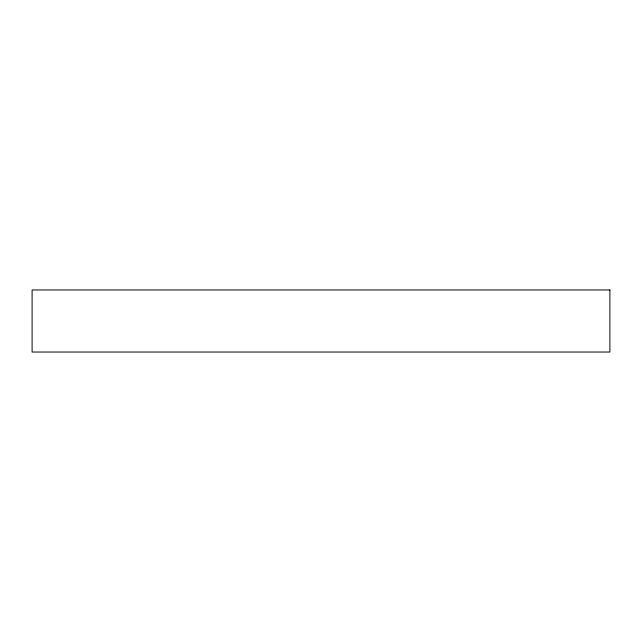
<?xml version="1.0" encoding="UTF-8"?>
<svg xmlns="http://www.w3.org/2000/svg" width="642" height="642" viewBox="0 0 642 642"><rect width="100%" height="100%" fill="white"/><g stroke="black" fill="none" stroke-linecap="round" stroke-linejoin="round"><path stroke-width="0.96" d="M609.9 289.967L32.1 289.967L32.1 352.033L609.9 352.033L609.9 289.967"/></g></svg>
